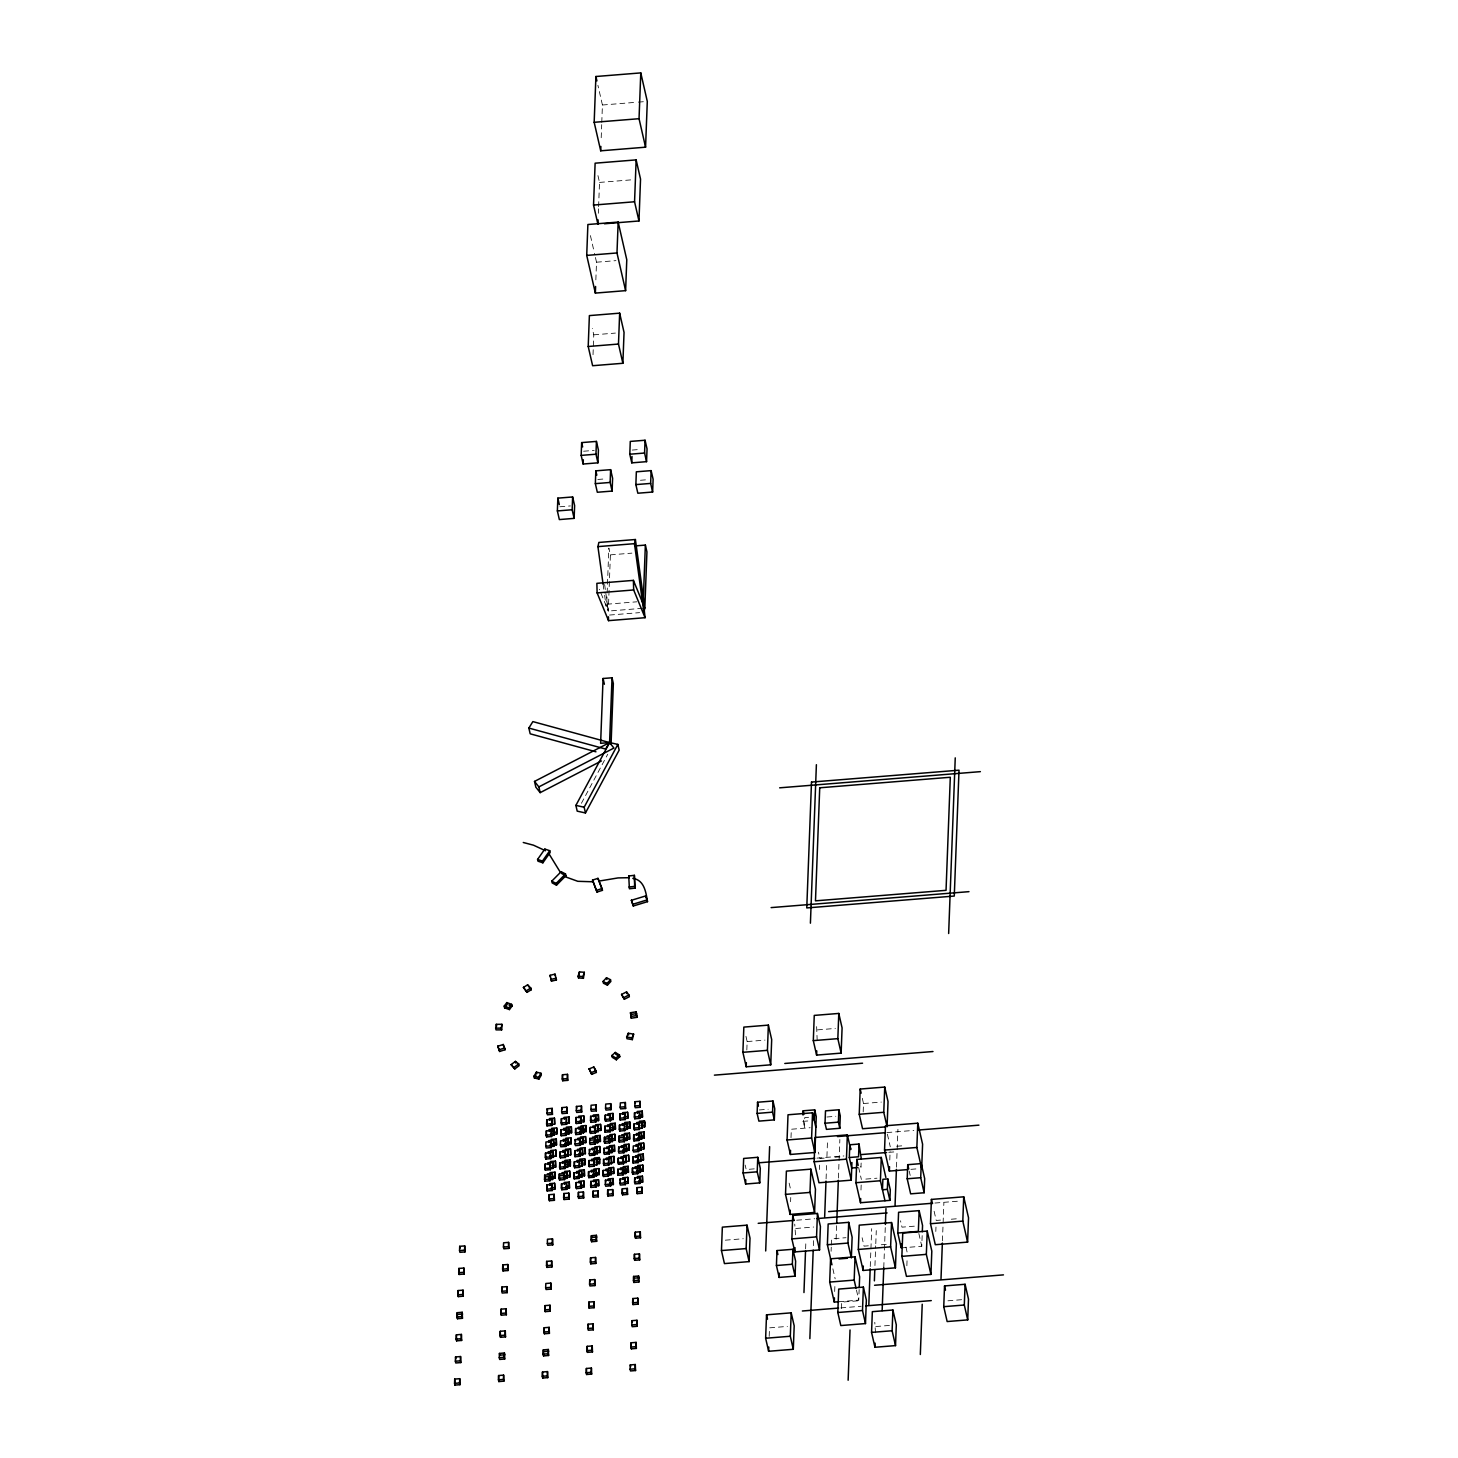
<?xml version="1.0" encoding="UTF-8"?>
<svg xmlns="http://www.w3.org/2000/svg" width="1458" height="1458" viewBox="0 0 1458 1458"><rect width="100%" height="100%" fill="white"/><g stroke="black" fill="none" stroke-linecap="round" stroke-linejoin="round"><path stroke-width="0.75" stroke-dasharray="5 3.75" d="M593.023 354.695L593.77 334.83L592.312 328.414M595.848 279.863L596.522 262.203L594.481 253.328M598.363 213.269L598.527 208.858M598.6 206.653L599.511 182.414L597.561 173.867M601.206 137.726L601.698 124.641M601.771 122.454L602.427 105.012L597.908 85.293M642.668 608.296L608.296 611.066L606.728 604.232L607.057 595.247M607.148 593.005L608.843 548.026L610.41 554.86L608.296 611.066L599.329 589.269M746.824 1049.979L747.152 1041.559L745.731 1035.362M769.186 1336.385L769.496 1327.855L787.448 1326.415M791.001 1137.659L791.329 1129.239L810.101 1127.727M790.582 1201.72L790.746 1197.492M795.503 1234.871L794.738 1224.137M808.589 1117.302L804.761 1117.612L804.36 1128.2L802.957 1117.138M805.618 1248.85L805.855 1242.289M817.173 1040.374L816.608 1025.739M813.364 1245.661L813.637 1238.863M819.451 1169.516L819.615 1165.106M826.085 1178.884L826.595 1165.507M826.923 1156.595L827.506 1141.013M831.096 1251.292L831.26 1247.155M831.333 1245.077L831.57 1238.863L845.968 1237.696M836.108 1239.264L836.619 1225.668M838.405 1178.046L839.863 1139.482M834.669 1291.515L834.924 1285.172M841.448 1308.519L841.685 1302.122L859.637 1300.682M861.131 1163.028L860.967 1167.275L860.001 1163.065M863.191 1111.925L863.5 1103.524L862.079 1097.309M860.985 1190.02L861.222 1183.677M838.733 1301.739L858.744 1300.117L859.145 1289.546M870.262 1266.565L870.845 1250.964M870.936 1248.741L871.684 1228.693M874.946 1265.562L875.693 1245.897M875.784 1243.71L876.276 1230.607M875.511 1332.758L874.782 1322.297M883.767 1267.549L885.298 1226.743M889.781 1160.039L890.109 1151.2M896.488 1167.184L897.928 1129.312M906.858 1265.781L907.095 1259.439M901.208 1247.902L921.766 1246.244L922.24 1233.796M935.799 1231.463L935.981 1227.053M942.433 1240.831L943.034 1225.23M943.107 1223.007L943.873 1202.959M581.414 803.285L607.749 754.223M602.427 105.012L636.089 102.297M638.331 102.115L645.056 101.586M599.511 182.414L631.915 179.808M596.522 262.203L615.969 260.636M593.77 334.83L615.404 333.08M583.619 451.233L594.19 450.376M632.243 450.066L640.7 449.374M597.816 479.463L606.255 478.789M640.445 480.265L648.883 479.591M559.836 506.783L570.388 505.926M610.41 554.86L631.897 553.129M606.728 604.232L636.818 601.808M609.517 615.057L639.606 612.633M817.555 1029.877L835.398 1028.437M747.152 1041.559L764.994 1040.119M759.308 1109.957L768.129 1109.246M863.5 1103.524L881.343 1102.084M826.905 1117.01L835.817 1116.281M802.793 1121.384L808.552 1120.91M886.865 1132.574L913.82 1130.406M896.743 1146.261L905.345 1145.569M816.936 1158.126L843.872 1155.957M888.779 1152.349L895.504 1151.802M824.171 1158.126L819.87 1158.472L818.43 1152.185M834.942 1157.269L843.562 1156.577M754.242 1168.86L746.186 1169.516L745.166 1165.088M910.904 1169.334L919.506 1168.642M865.833 1179.085L876.969 1178.192M934.906 1203.05L957.505 1201.228M796.651 1220.218L814.73 1218.76M795.74 1228.493L813.692 1227.035M940.538 1220.091L936.218 1220.437L933.339 1207.825M951.29 1219.216L959.911 1218.524M725.319 1240.175L743.27 1238.735M914.312 1226.178L901.992 1227.162L900.515 1220.783M868.348 1245.806L864.047 1246.153L862.115 1237.751M881.27 1244.767L887.74 1244.257M840.829 1307.899L861.168 1306.259M947.919 1300.809L962.316 1299.643M875.748 1326.543L890.145 1325.377M909.209 1171.139L910.193 1175.44M918.85 1233.504L921.766 1246.244M887.393 1134.178L890.273 1146.79M905.965 1247.082L907.332 1253.096M858.634 1167.439L861.386 1179.449M856.466 1290.111L858.744 1300.117M832.864 1268.806L835.161 1278.812M590.417 235.595L593.971 251.122M789.143 1183.131L790.983 1191.131M604.633 584.512L608.296 611.066M603.102 584.239L604.323 593.096M604.633 595.301L606.145 606.364"/><path stroke-width="1.5" d="M454.55 1383.35L454.714 1379.086L459.726 1378.685L459.963 1384.699L454.951 1385.1L454.55 1383.35L459.562 1382.949L459.963 1384.699M455.37 1361.225L455.534 1356.961L460.564 1356.541L460.801 1362.574L455.771 1362.975L455.37 1361.225L460.4 1360.824L460.801 1362.574M456.208 1339.1L456.372 1334.835L461.402 1334.416L461.639 1340.449L456.609 1340.85L456.208 1339.1L461.238 1338.699L461.639 1340.449M457.047 1316.975L457.211 1312.692L462.222 1312.291L462.459 1318.305L457.447 1318.725L457.047 1316.975L462.058 1316.556L462.459 1318.305M457.885 1294.832L458.031 1290.567L463.061 1290.166L463.298 1296.18L458.286 1296.599L457.885 1294.832L462.897 1294.431L463.298 1296.18M458.705 1272.706L458.869 1268.442L463.899 1268.041L464.136 1274.055L459.106 1274.456L458.705 1272.706L463.735 1272.305L464.136 1274.055M459.543 1250.581L459.707 1246.317L464.719 1245.916L464.974 1251.93L459.944 1252.331L459.543 1250.581L464.573 1250.18L464.974 1251.93M454.951 1385.1L454.714 1379.086M456.609 1340.85L456.372 1334.835M457.447 1318.725L457.211 1312.692M458.286 1296.599L458.031 1290.567M459.106 1274.456L458.869 1268.442M459.562 1382.949L459.726 1378.685M460.4 1360.824L460.564 1356.541M461.238 1338.699L461.402 1334.416M462.058 1316.556L462.222 1312.291M462.897 1294.431L463.061 1290.166M463.735 1272.305L463.899 1268.041M464.573 1250.18L464.719 1245.916M498.436 1379.815L498.6 1375.55L503.611 1375.131L503.867 1381.163L498.836 1381.564L498.436 1379.815L503.466 1379.414L503.867 1381.163M499.274 1357.69L499.438 1353.425L504.45 1353.006L504.687 1359.038L499.675 1359.439L499.274 1357.69L504.286 1357.289L504.687 1359.038M500.112 1335.564L500.258 1331.282L505.288 1330.881L505.525 1336.895L500.513 1337.314L500.112 1335.564L505.124 1335.145L505.525 1336.895M500.932 1313.421L501.096 1309.156L506.126 1308.755L506.363 1314.77L501.333 1315.189L500.932 1313.421L505.962 1313.02L506.363 1314.77M501.771 1291.296L501.935 1287.031L506.947 1286.63L507.184 1292.645L502.172 1293.046L501.771 1291.296L506.783 1290.895L507.184 1292.645M502.609 1269.171L502.755 1264.906L507.785 1264.505L508.022 1270.519L503.01 1270.92L502.609 1269.171L507.621 1268.77L508.022 1270.519M503.429 1247.046L503.593 1242.781L508.623 1242.38L508.86 1248.394L503.83 1248.795L503.429 1247.046L508.459 1246.645L508.86 1248.394M498.836 1381.564L498.6 1375.55M500.513 1337.314L500.258 1331.282M501.333 1315.189L501.096 1309.156M503.01 1270.92L502.755 1264.906M503.466 1379.414L503.611 1375.131M504.286 1357.289L504.45 1353.006M505.124 1335.145L505.288 1330.881M505.962 1313.02L506.126 1308.755M506.783 1290.895L506.947 1286.63M507.621 1268.77L507.785 1264.505M508.459 1246.645L508.623 1242.38M557.375 510.938L557.849 498.144L572.63 496.959L574.616 505.58L574.124 518.374L559.343 519.577L557.375 510.938L572.156 509.753L574.124 518.374M544.527 1179.431L544.691 1175.166L549.702 1174.747L549.958 1180.78L544.928 1181.18L544.527 1179.431L549.557 1179.03L549.958 1180.78M544.946 1168.368L545.11 1164.104L550.122 1163.684L550.377 1169.717L545.347 1170.118L544.946 1168.368L549.976 1167.967L550.377 1169.717M545.365 1157.306L545.529 1153.041L550.541 1152.622L550.778 1158.654L545.766 1159.055L545.365 1157.306L550.377 1156.905L550.778 1158.654M545.784 1146.243L545.93 1141.978L550.96 1141.559L551.197 1147.592L546.185 1147.993L545.784 1146.243L550.796 1145.824L551.197 1147.592M546.203 1135.181L546.349 1130.898L551.379 1130.497L551.616 1136.511L546.604 1136.93L546.203 1135.181L551.215 1134.761L551.616 1136.511M546.604 1124.118L546.768 1119.835L551.798 1119.434L552.035 1125.448L547.005 1125.868L546.604 1124.118L551.634 1123.699L552.035 1125.448M547.023 1113.055L547.187 1108.773L552.217 1108.372L552.454 1114.386L547.424 1114.805L547.023 1113.055L552.053 1112.636L552.454 1114.386M544.928 1181.18L544.691 1175.166M545.347 1170.118L545.11 1164.104M545.766 1159.055L545.529 1153.041M546.604 1136.93L546.349 1130.898M547.005 1125.868L546.768 1119.835M572.156 509.753L572.63 496.959M546.768 1189.199L546.932 1184.935L551.944 1184.534L552.181 1190.548L547.169 1190.949L546.768 1189.199L551.78 1188.799L552.181 1190.548M547.169 1190.949L546.932 1184.935M542.321 1376.279L542.485 1372.014L547.515 1371.595L547.752 1377.628L542.722 1378.029L542.321 1376.279L547.351 1375.878L547.752 1377.628M543.16 1354.154L543.324 1349.871L548.336 1349.47L548.591 1355.484L543.561 1355.904L543.16 1354.154L548.19 1353.735L548.591 1355.484M543.998 1332.029L544.162 1327.746L549.174 1327.345L549.411 1333.359L544.399 1333.778L543.998 1332.029L549.01 1331.61L549.411 1333.359M544.836 1309.885L544.982 1305.621L550.012 1305.22L550.249 1311.234L545.237 1311.635L544.836 1309.885L549.848 1309.484L550.249 1311.234M545.656 1287.76L545.821 1283.496L550.851 1283.095L551.088 1289.109L546.057 1289.51L545.656 1287.76L550.687 1287.359L551.088 1289.109M546.495 1265.635L546.659 1261.37L551.671 1260.97L551.908 1266.984L546.896 1267.385L546.495 1265.635L551.507 1265.234L551.908 1266.984M547.333 1243.51L547.479 1239.245L552.509 1238.844L552.746 1244.859L547.734 1245.26L547.333 1243.51L552.345 1243.109L552.746 1244.859M549.01 1198.968L549.156 1194.703L554.186 1194.302L554.423 1200.317L549.411 1200.718L549.01 1198.968L554.022 1198.567L554.423 1200.317M549.557 1179.03L549.702 1174.747M549.976 1167.967L550.122 1163.684M550.377 1156.905L550.541 1152.622M550.796 1145.824L550.96 1141.559M551.215 1134.761L551.379 1130.497M551.634 1123.699L551.798 1119.434M552.053 1112.636L552.217 1108.372M542.722 1378.029L542.485 1372.014M543.561 1355.904L543.324 1349.871M544.399 1333.778L544.162 1327.746M545.237 1311.635L544.982 1305.621M546.896 1267.385L546.659 1261.37M549.411 1200.718L549.156 1194.703M586.717 255.405L587.884 224.514L618.156 222.072L626.776 259.761L625.61 290.652L595.356 293.094L586.717 255.405L616.989 252.963L625.61 290.652M551.78 1188.799L551.944 1184.534M549.265 1179.759L552.6 1179.486L552.363 1173.453L547.351 1173.872M548.153 1164.559L547.752 1162.81L552.782 1162.39L553.019 1168.423L548.008 1168.824M550.085 1157.616L553.439 1157.36L553.202 1151.328L548.172 1151.747L548.572 1153.497M550.504 1146.553L553.858 1146.298L553.621 1140.265L548.591 1140.666L548.992 1142.434M554.277 1135.217L554.04 1129.203L549.01 1129.604L549.411 1131.353L554.423 1130.952L554.277 1135.217L550.924 1135.49M549.83 1120.291L549.429 1118.541L554.441 1118.14L554.696 1124.154L551.343 1124.428M552.6 1179.486L552.363 1173.453M553.019 1168.423L552.782 1162.39M553.439 1157.36L553.202 1151.328M553.858 1146.298L553.621 1140.265M554.696 1124.154L554.441 1118.14M581.177 455.388L581.651 442.594L596.431 441.409L598.418 450.03L597.926 462.824L583.145 464.027L581.177 455.388L595.957 454.203L597.926 462.824M594.171 122.308L595.903 76.509L640.773 72.9L647.297 101.404L645.566 147.185L600.714 150.812L594.171 122.308L639.041 118.699L645.566 147.185M547.351 1375.878L547.515 1371.595M548.19 1353.735L548.336 1349.47M549.01 1331.61L549.174 1327.345M549.848 1309.484L550.012 1305.22M550.687 1287.359L550.851 1283.095M551.507 1265.234L551.671 1260.97M552.345 1243.109L552.509 1238.844M554.022 1198.567L554.186 1194.302M551.489 1189.528L554.842 1189.254L554.605 1183.24L549.575 1183.641L549.976 1185.39M551.908 1178.447L555.261 1178.192L555.024 1172.159L549.994 1172.578L550.395 1174.328M550.65 1167.53L555.68 1167.129L555.443 1161.097L550.413 1161.516L550.814 1163.265M551.233 1152.203L550.832 1150.453L555.844 1150.034L556.099 1156.066L552.746 1156.322M551.489 1145.405L556.5 1144.986L556.263 1138.971L551.252 1139.372L551.653 1141.14M553.584 1134.196L556.92 1133.923L556.683 1127.909L551.671 1128.31L552.072 1130.059M554.842 1189.254L554.605 1183.24M555.261 1178.192L555.024 1172.159M555.68 1167.129L555.443 1161.097M556.099 1156.066L555.844 1150.034M556.5 1144.986L556.263 1138.971M556.92 1133.923L556.683 1127.909M583.145 464.027L583.309 459.762M588.212 346.494L589.378 315.602L619.65 313.16L624.042 332.388L622.876 363.279L592.622 365.721L588.212 346.494L618.484 344.052L622.876 363.279M598.108 219.885L597.944 224.295L593.534 205.068L595.119 163.187L636.144 159.888L640.536 179.115L638.969 220.978L604.414 223.767M562.314 1079.011L562.478 1074.746L567.508 1074.346L567.745 1080.36L562.715 1080.761L562.314 1079.011L567.344 1078.61L567.745 1080.36M559.161 1178.246L559.325 1173.982L564.337 1173.581L564.574 1179.595L559.562 1179.996L559.161 1178.246L564.173 1177.845L564.574 1179.595M559.58 1167.184L559.744 1162.919L564.756 1162.518L564.993 1168.532L559.981 1168.933L559.58 1167.184L564.592 1166.783L564.993 1168.532M560 1156.121L560.145 1151.856L565.175 1151.456L565.412 1157.47L560.401 1157.871L560 1156.121L565.011 1155.72L565.412 1157.47M560.401 1145.059L560.565 1140.794L565.595 1140.393L565.832 1146.407L560.801 1146.808L560.401 1145.059L565.431 1144.658L565.832 1146.407M560.82 1133.996L560.984 1129.731L566.014 1129.33L566.251 1135.345L561.221 1135.746L560.82 1133.996L565.85 1133.595L566.251 1135.345M561.239 1122.933L561.403 1118.669L566.433 1118.25L566.67 1124.282L561.64 1124.683L561.239 1122.933L566.269 1122.532L566.67 1124.282M561.658 1111.871L561.822 1107.606L566.834 1107.187L567.089 1113.219L562.059 1113.62L561.658 1111.871L566.688 1111.47L567.089 1113.219M562.715 1080.761L562.478 1074.746M559.562 1179.996L559.325 1173.982M559.981 1168.933L559.744 1162.919M560.401 1157.871L560.145 1151.856M561.221 1135.746L560.984 1129.731M561.64 1124.683L561.403 1118.669M561.403 1188.015L561.549 1183.75L566.579 1183.349L566.816 1189.364L561.804 1189.764L561.403 1188.015L566.415 1187.614L566.816 1189.364M595.356 293.094L595.593 286.479M600.714 150.812L600.878 146.438M561.804 1189.764L561.549 1183.75M567.344 1078.61L567.508 1074.346M564.173 1177.845L564.337 1173.581M564.592 1166.783L564.756 1162.518M565.011 1155.72L565.175 1151.456M565.431 1144.658L565.595 1140.393M565.85 1133.595L566.014 1129.33M566.269 1122.532L566.433 1118.25M566.688 1111.47L566.834 1107.187M563.626 1197.783L563.79 1193.519L568.82 1193.118L569.057 1199.132L564.027 1199.533L563.626 1197.783L568.656 1197.382L569.057 1199.132M564.027 1199.533L563.79 1193.519M566.415 1187.614L566.579 1183.349M563.881 1178.574L567.235 1178.301L566.998 1172.287L561.968 1172.688M562.788 1163.375L562.387 1161.625L567.417 1161.224L567.654 1167.238L564.301 1167.512M564.72 1156.449L568.073 1156.176L567.836 1150.162L562.806 1150.562L563.207 1152.312M563.462 1145.514L568.492 1145.113L568.237 1139.099L563.225 1139.5L563.626 1141.25M568.893 1134.051L568.656 1128.036L563.645 1128.437L564.046 1130.187L569.057 1129.786L568.893 1134.051L565.558 1134.324M564.465 1119.124L564.064 1117.375L569.076 1116.956L569.313 1122.988L565.977 1123.243M567.235 1178.301L566.998 1172.287M567.654 1167.238L567.417 1161.224M568.073 1156.176L567.836 1150.162M568.492 1145.113L568.237 1139.099M569.313 1122.988L569.076 1116.956M595.957 454.203L596.431 441.409M595.356 483.637L595.83 470.843L610.61 469.658L612.597 478.279L612.105 491.073L597.324 492.257L595.356 483.637L610.137 482.452L612.105 491.073M568.656 1197.382L568.82 1193.118M566.123 1188.343L569.477 1188.07L569.24 1182.055L564.21 1182.456L564.611 1184.206M564.866 1177.408L569.896 1177.007L569.641 1170.993L564.629 1171.394L565.03 1173.143M570.315 1165.944L570.06 1159.93L565.048 1160.331L565.449 1162.081L570.461 1161.68L570.315 1165.944L566.962 1166.218M565.868 1151.018L565.467 1149.269L570.479 1148.868L570.716 1154.882L567.381 1155.155M566.123 1144.22L571.135 1143.819L570.898 1137.805L565.886 1138.206L566.287 1139.956M568.201 1133.03L571.554 1132.757L571.317 1126.742L566.287 1127.143M569.477 1188.07L569.24 1182.055M569.896 1177.007L569.641 1170.993M570.716 1154.882L570.479 1148.868M571.135 1143.819L570.898 1137.805M571.554 1132.757L571.317 1126.742M573.796 1177.062L573.942 1172.797L578.972 1172.396L579.209 1178.41L574.197 1178.829L573.796 1177.062L578.808 1176.661L579.209 1178.41M574.215 1165.999L574.361 1161.734L579.391 1161.333L579.628 1167.348L574.616 1167.749L574.215 1165.999L579.227 1165.598L579.628 1167.348M574.616 1154.936L574.78 1150.672L579.81 1150.271L580.047 1156.285L575.017 1156.686L574.616 1154.936L579.646 1154.536L580.047 1156.285M575.035 1143.874L575.199 1139.609L580.229 1139.208L580.466 1145.223L575.436 1145.624L575.035 1143.874L580.065 1143.473L580.466 1145.223M575.454 1132.811L575.618 1128.547L580.63 1128.146L580.885 1134.16L575.855 1134.561L575.454 1132.811L580.484 1132.41L580.885 1134.16M575.874 1121.749L576.038 1117.484L581.049 1117.083L581.286 1123.097L576.274 1123.498L575.874 1121.749L580.885 1121.348L581.286 1123.097M576.293 1110.686L576.457 1106.422L581.469 1106.021L581.706 1112.035L576.694 1112.436L576.293 1110.686L581.305 1110.285L581.706 1112.035M574.197 1178.829L573.942 1172.797M574.616 1167.749L574.361 1161.734M575.017 1156.686L574.78 1150.672M575.855 1134.561L575.618 1128.547M576.274 1123.498L576.038 1117.484M576.019 1186.848L576.183 1182.566L581.213 1182.165L581.45 1188.179L576.42 1188.598L576.019 1186.848L581.049 1186.429L581.45 1188.179M576.42 1188.598L576.183 1182.566M578.808 1176.661L578.972 1172.396M579.227 1165.598L579.391 1161.333M579.646 1154.536L579.81 1150.271M580.065 1143.473L580.229 1139.208M580.484 1132.41L580.63 1128.146M580.885 1121.348L581.049 1117.083M581.305 1110.285L581.469 1106.021M578.261 1196.617L578.425 1192.334L583.455 1191.933L583.692 1197.947L578.662 1198.367L578.261 1196.617L583.291 1196.198L583.692 1197.947M578.662 1198.367L578.425 1192.334M581.049 1186.429L581.213 1182.165M576.839 1177.535L581.87 1177.116L581.633 1171.102L576.603 1171.503L577.004 1173.253M577.423 1162.19L577.022 1160.44L582.034 1160.039L582.289 1166.054L578.935 1166.327M579.355 1155.265L582.708 1154.991L582.453 1148.977L577.441 1149.378L577.842 1151.127M579.774 1144.202L583.109 1143.929L582.872 1137.914L577.86 1138.315L578.261 1140.065M583.528 1132.866L583.291 1126.852L578.279 1127.253L578.68 1129.002L583.692 1128.601L583.528 1132.866L580.193 1133.139M578.935 1122.204L583.947 1121.803L583.71 1115.789L578.68 1116.19L579.081 1117.94M581.87 1177.116L581.633 1171.102M582.289 1166.054L582.034 1160.039M582.708 1154.991L582.453 1148.977M583.109 1143.929L582.872 1137.914M583.947 1121.803L583.71 1115.789M616.989 252.963L618.156 222.072M583.291 1196.198L583.455 1191.933M580.758 1187.158L584.111 1186.885L583.856 1180.871L578.844 1181.272L579.245 1183.021M579.5 1176.223L584.512 1175.822L584.275 1169.808L579.263 1170.209L579.664 1171.959M584.931 1164.76L584.694 1158.745L579.683 1159.146L580.084 1160.896L585.095 1160.495L584.931 1164.76L581.596 1165.033M580.484 1149.833L580.084 1148.084L585.114 1147.683L585.351 1153.697L580.339 1154.098M582.416 1142.908L585.77 1142.635L585.533 1136.62L580.503 1137.021L580.904 1138.771M582.836 1131.845L586.189 1131.572L585.952 1125.558L580.922 1125.959M610.137 482.452L610.61 469.658M584.111 1186.885L583.856 1180.871M584.512 1175.822L584.275 1169.808M585.351 1153.697L585.114 1147.683M585.77 1142.635L585.533 1136.62M586.189 1131.572L585.952 1125.558M603.065 678.499L600.623 743.307L609.59 742.578L617.846 744.4L619.158 750.141L585.46 812.963L577.204 811.14L575.892 805.399L609.59 742.578L612.032 677.788L603.065 678.499L604.377 684.239M618.484 344.052L619.65 313.16M588.412 1175.895L588.576 1171.631L593.606 1171.211L593.843 1177.244L588.813 1177.645L588.412 1175.895L593.442 1175.494L593.843 1177.244M588.832 1164.833L588.996 1160.568L594.026 1160.149L594.263 1166.181L589.232 1166.582L588.832 1164.833L593.862 1164.432L594.263 1166.181M589.251 1153.77L589.415 1149.487L594.445 1149.086L594.682 1155.119L589.652 1155.52L589.251 1153.77L594.281 1153.351L594.682 1155.119M589.67 1142.707L589.834 1138.425L594.846 1138.024L595.101 1144.038L590.071 1144.457L589.67 1142.707L594.7 1142.288L595.101 1144.038M590.089 1131.645L590.253 1127.362L595.265 1126.961L595.502 1132.975L590.49 1133.395L590.089 1131.645L595.101 1131.226L595.502 1132.975M590.508 1120.564L590.672 1116.299L595.684 1115.899L595.921 1121.913L590.909 1122.332L590.508 1120.564L595.52 1120.163L595.921 1121.913M590.927 1109.502L591.073 1105.237L596.103 1104.836L596.34 1110.85L591.328 1111.251L590.927 1109.502L595.939 1109.101L596.34 1110.85M588.813 1177.645L588.576 1171.631M589.232 1166.582L588.996 1160.568M590.49 1133.395L590.253 1127.362M590.909 1122.332L590.672 1116.299M590.654 1185.664L590.818 1181.399L595.848 1180.98L596.085 1187.012L591.055 1187.413L590.654 1185.664L595.684 1185.263L596.085 1187.012M591.055 1187.413L590.818 1181.399M593.442 1175.494L593.606 1171.211M593.862 1164.432L594.026 1160.149M594.281 1153.351L594.445 1149.086M594.7 1142.288L594.846 1138.024M595.101 1131.226L595.265 1126.961M595.52 1120.163L595.684 1115.899M595.939 1109.101L596.103 1104.836M586.225 1372.743L586.389 1368.479L591.401 1368.06L591.638 1374.092L586.626 1374.493L586.225 1372.743L591.237 1372.324L591.638 1374.092M587.045 1350.618L587.209 1346.335L592.24 1345.934L592.477 1351.949L587.446 1352.368L587.045 1350.618L592.076 1350.199L592.477 1351.949M587.884 1328.475L588.048 1324.21L593.078 1323.809L593.315 1329.824L588.285 1330.225L587.884 1328.475L592.914 1328.074L593.315 1329.824M588.722 1306.35L588.886 1302.085L593.898 1301.684L594.135 1307.698L589.123 1308.099L588.722 1306.35L593.734 1305.949L594.135 1307.698M589.561 1284.225L589.706 1279.96L594.736 1279.559L594.973 1285.573L589.961 1285.974L589.561 1284.225L594.572 1283.824L594.973 1285.573M590.381 1262.099L590.545 1257.835L595.575 1257.434L595.812 1263.448L590.782 1263.849L590.381 1262.099L595.411 1261.699L595.812 1263.448M591.219 1239.974L591.383 1235.71L596.395 1235.309L596.65 1241.323L591.62 1241.724L591.219 1239.974L596.249 1239.573L596.65 1241.323M592.896 1195.432L593.06 1191.168L598.072 1190.749L598.327 1196.781L593.297 1197.182L592.896 1195.432L597.926 1195.031L598.327 1196.781M586.626 1374.493L586.389 1368.479M587.446 1352.368L587.209 1346.335M589.123 1308.099L588.886 1302.085M590.782 1263.849L590.545 1257.835M591.62 1241.724L591.383 1235.71M593.297 1197.182L593.06 1191.168M611.084 743.853L613.344 683.529L612.032 677.788M595.684 1185.263L595.848 1180.98M591.474 1176.351L596.504 1175.95L596.249 1169.917L591.237 1170.337L591.638 1172.086M592.057 1161.024L591.656 1159.274L596.668 1158.855L596.905 1164.887L593.57 1165.142M592.312 1154.226L597.324 1153.807L597.087 1147.792L592.076 1148.193L592.477 1149.961M594.39 1143.017L597.744 1142.744L597.507 1136.73L592.477 1137.131M593.297 1127.818L592.896 1126.068L597.926 1125.667L598.163 1131.681L594.809 1131.955M595.229 1120.892L598.582 1120.619L598.345 1114.605L593.315 1115.005L593.716 1116.755M596.504 1175.95L596.249 1169.917M596.905 1164.887L596.668 1158.855M597.324 1153.807L597.087 1147.792M597.744 1142.744L597.507 1136.73M598.163 1131.681L597.926 1125.667M598.582 1120.619L598.345 1114.605M638.969 220.978L634.558 201.769L636.144 159.888M591.237 1372.324L591.401 1368.06M592.076 1350.199L592.24 1345.934M592.914 1328.074L593.078 1323.809M593.734 1305.949L593.898 1301.684M594.572 1283.824L594.736 1279.559M595.411 1261.699L595.575 1257.434M596.249 1239.573L596.395 1235.309M597.926 1195.031L598.072 1190.749M595.393 1185.974L598.728 1185.718L598.491 1179.686L593.479 1180.105L593.88 1181.855M595.812 1174.911L599.147 1174.656L598.91 1168.623L593.898 1169.043L594.281 1170.792M599.566 1163.593L599.329 1157.561L594.299 1157.98L594.7 1159.73L599.73 1159.31L599.566 1163.593L596.213 1163.849M594.955 1152.932L599.985 1152.513L599.748 1146.498L594.718 1146.899L595.119 1148.649M597.051 1141.723L600.404 1141.45L600.167 1135.436L595.137 1135.837L595.538 1137.586M595.793 1130.807L600.824 1130.387L600.568 1124.373L595.557 1124.774M598.728 1185.718L598.491 1179.686M599.147 1174.656L598.91 1168.623M599.985 1152.513L599.748 1146.498M600.404 1141.45L600.167 1135.436M600.824 1130.387L600.568 1124.373M639.041 118.699L640.773 72.9M629.801 454.222L630.275 441.428L645.056 440.243L647.042 448.864L646.55 461.657L631.77 462.86L629.801 454.222L644.582 453.037L646.55 461.657M603.047 1174.711L603.211 1170.446L608.241 1170.045L608.478 1176.059L603.448 1176.46L603.047 1174.711L608.077 1174.31L608.478 1176.059M603.466 1163.648L603.63 1159.383L608.642 1158.982L608.897 1164.997L603.867 1165.398L603.466 1163.648L608.496 1163.247L608.897 1164.997M603.885 1152.585L604.049 1148.321L609.061 1147.92L609.298 1153.934L604.286 1154.335L603.885 1152.585L608.897 1152.185L609.298 1153.934M604.305 1141.523L604.469 1137.258L609.48 1136.857L609.717 1142.872L604.706 1143.272L604.305 1141.523L609.316 1141.122L609.717 1142.872M604.724 1130.46L604.87 1126.196L609.9 1125.776L610.137 1131.809L605.125 1132.21L604.724 1130.46L609.736 1130.059L610.137 1131.809M605.125 1119.398L605.289 1115.133L610.319 1114.714L610.556 1120.746L605.526 1121.147L605.125 1119.398L610.155 1118.997L610.556 1120.746M605.544 1108.335L605.708 1104.07L610.738 1103.651L610.975 1109.684L605.945 1110.085L605.544 1108.335L610.574 1107.934L610.975 1109.684M603.448 1176.46L603.211 1170.446M603.867 1165.398L603.63 1159.383M604.706 1143.272L604.469 1137.258M605.125 1132.21L604.87 1126.196M605.526 1121.147L605.289 1115.133M631.77 462.86L632.007 456.463M605.289 1184.479L605.453 1180.215L610.465 1179.814L610.72 1185.828L605.69 1186.229L605.289 1184.479L610.319 1184.078L610.72 1185.828M608.077 1174.31L608.241 1170.045M608.496 1163.247L608.642 1158.982M608.897 1152.185L609.061 1147.92M609.316 1141.122L609.48 1136.857M609.736 1130.059L609.9 1125.776M610.155 1118.997L610.319 1114.714M610.574 1107.934L610.738 1103.651M607.53 1194.248L607.694 1189.983L612.706 1189.582L612.943 1195.596L607.931 1195.997L607.53 1194.248L612.542 1193.847L612.943 1195.596M607.931 1195.997L607.694 1189.983M635.87 484.603L636.344 471.809L651.125 470.624L653.111 479.245L652.619 492.039L637.839 493.223L635.87 484.603L650.651 483.418L652.619 492.039M610.319 1184.078L610.465 1179.814M611.121 1174.765L610.884 1168.751L605.872 1169.152L606.273 1170.902L611.285 1170.501L611.121 1174.765L607.786 1175.039M606.692 1159.839L606.291 1158.089L611.303 1157.688L611.54 1163.703L608.205 1163.976M606.947 1153.041L611.959 1152.64L611.722 1146.626L606.692 1147.027L607.093 1148.776M609.025 1141.851L612.378 1141.578L612.141 1135.563L607.111 1135.964M607.931 1126.651L607.53 1124.902L612.56 1124.483L612.797 1130.515L607.767 1130.916M609.863 1119.708L613.217 1119.452L612.961 1113.42L607.95 1113.839L608.351 1115.589M611.54 1163.703L611.303 1157.688M611.959 1152.64L611.722 1146.626M612.378 1141.578L612.141 1135.563M612.797 1130.515L612.56 1124.483M613.217 1119.452L612.961 1113.42M612.542 1193.847L612.706 1189.582M608.351 1184.935L613.362 1184.534L613.125 1178.52L608.095 1178.921L608.496 1180.67M610.428 1173.745L613.782 1173.471L613.545 1167.457L608.515 1167.858M609.335 1158.545L608.934 1156.795L613.964 1156.394L614.201 1162.409L610.847 1162.682M611.266 1151.62L614.62 1151.346L614.383 1145.332L609.353 1145.733L609.754 1147.482M611.686 1140.557L615.039 1140.284L614.784 1134.251L609.772 1134.67L610.173 1136.42M610.428 1129.622L615.44 1129.221L615.203 1123.189L610.191 1123.608L610.592 1125.357M613.362 1184.534L613.125 1178.52M613.782 1173.471L613.545 1167.457M614.201 1162.409L613.964 1156.394M614.62 1151.346L614.383 1145.332M615.039 1140.284L614.784 1134.251M615.44 1129.221L615.203 1123.189M644.582 453.037L645.056 440.243M617.682 1173.526L617.846 1169.261L622.858 1168.86L623.113 1174.875L618.083 1175.276L617.682 1173.526L622.712 1173.125L623.113 1174.875M618.101 1162.463L618.265 1158.199L623.277 1157.798L623.514 1163.812L618.502 1164.213L618.101 1162.463L623.113 1162.062L623.514 1163.812M618.52 1151.401L618.684 1147.136L623.696 1146.735L623.933 1152.749L618.921 1153.15L618.52 1151.401L623.532 1151L623.933 1152.749M618.939 1140.338L619.085 1136.074L624.115 1135.673L624.352 1141.687L619.34 1142.088L618.939 1140.338L623.951 1139.937L624.352 1141.687M619.34 1129.276L619.504 1125.011L624.534 1124.61L624.771 1130.624L619.741 1131.025L619.34 1129.276L624.37 1128.875L624.771 1130.624M619.759 1118.213L619.923 1113.948L624.953 1113.547L625.19 1119.562L620.16 1119.963L619.759 1118.213L624.789 1117.812L625.19 1119.562M620.179 1107.151L620.343 1102.886L625.354 1102.485L625.61 1108.499L620.579 1108.9L620.179 1107.151L625.209 1106.75L625.61 1108.499M618.083 1175.276L617.846 1169.261M618.502 1164.213L618.265 1158.199M619.34 1142.088L619.085 1136.074M619.741 1131.025L619.504 1125.011M620.16 1119.963L619.923 1113.948M619.923 1183.295L620.087 1179.03L625.099 1178.629L625.336 1184.643L620.324 1185.044L619.923 1183.295L624.935 1182.894L625.336 1184.643M634.631 545.948L645.365 545.092L643.251 601.297L645.074 617.7L608.533 620.652L597.124 592.914L596.869 583.328L633.41 580.375L644.819 608.114L643.907 612.287L634.467 543.67L635.396 539.515L598.855 542.449L597.926 546.622L603.102 584.239M622.712 1173.125L622.858 1168.86M623.113 1162.062L623.277 1157.798M623.532 1151L623.696 1146.735M623.951 1139.937L624.115 1135.673M624.37 1128.875L624.534 1124.61M624.789 1117.812L624.953 1113.547M625.209 1106.75L625.354 1102.485M622.165 1193.063L622.311 1188.799L627.341 1188.398L627.578 1194.412L622.566 1194.831L622.165 1193.063L627.177 1192.662L627.578 1194.412M622.566 1194.831L622.311 1188.799M650.651 483.418L651.125 470.624M624.935 1182.894L625.099 1178.629M625.755 1173.581L625.518 1167.566L620.488 1167.967L620.889 1169.717L625.919 1169.316L625.755 1173.581L622.402 1173.854M621.308 1158.654L620.908 1156.905L625.938 1156.504L626.175 1162.518L621.144 1162.919M623.24 1151.729L626.594 1151.456L626.357 1145.441L621.327 1145.842L621.728 1147.592M623.659 1140.666L627.013 1140.393L626.776 1134.379L621.746 1134.78M622.566 1125.467L622.165 1123.717L627.177 1123.316L627.432 1129.33L624.079 1129.604M624.498 1118.541L627.833 1118.268L627.596 1112.254L622.584 1112.654L622.985 1114.404M626.175 1162.518L625.938 1156.504M626.594 1151.456L626.357 1145.441M627.013 1140.393L626.776 1134.379M627.432 1129.33L627.177 1123.316M627.833 1118.268L627.596 1112.254M627.177 1192.662L627.341 1188.398M624.644 1183.623L627.997 1183.349L627.76 1177.335L622.73 1177.736L623.131 1179.486M625.063 1172.56L628.416 1172.287L628.179 1166.272L623.149 1166.673M623.969 1157.36L623.568 1155.611L628.58 1155.21L628.835 1161.224L623.805 1161.625M625.901 1150.435L629.236 1150.162L628.999 1144.147L623.988 1144.548L624.389 1146.298M624.644 1139.5L629.656 1139.099L629.419 1133.085L624.407 1133.486L624.808 1135.235M630.075 1128.036L629.838 1122.022L624.808 1122.423L625.209 1124.173L630.239 1123.772L630.075 1128.036L626.721 1128.31M627.997 1183.349L627.76 1177.335M628.416 1172.287L628.179 1166.272M628.835 1161.224L628.58 1155.21M629.236 1150.162L628.999 1144.147M629.656 1139.099L629.419 1133.085M632.316 1172.36L632.48 1168.095L637.492 1167.676L637.729 1173.708L632.717 1174.109L632.316 1172.36L637.328 1171.959L637.729 1173.708M632.736 1161.297L632.881 1157.014L637.911 1156.613L638.148 1162.627L633.136 1163.047L632.736 1161.297L637.747 1160.878L638.148 1162.627M633.136 1150.234L633.301 1145.952L638.331 1145.551L638.568 1151.565L633.537 1151.984L633.136 1150.234L638.167 1149.815L638.568 1151.565M633.556 1139.172L633.72 1134.889L638.75 1134.488L638.987 1140.502L633.957 1140.921L633.556 1139.172L638.586 1138.753L638.987 1140.502M633.975 1128.091L634.139 1123.826L639.169 1123.425L639.406 1129.44L634.376 1129.859L633.975 1128.091L639.005 1127.69L639.406 1129.44M634.394 1117.028L634.558 1112.764L639.57 1112.363L639.825 1118.377L634.795 1118.778L634.394 1117.028L639.424 1116.628L639.825 1118.377M634.813 1105.966L634.977 1101.701L639.989 1101.3L640.226 1107.315L635.214 1107.716L634.813 1105.966L639.825 1105.565L640.226 1107.315M632.717 1174.109L632.48 1168.095M633.136 1163.047L632.881 1157.014M633.957 1140.921L633.72 1134.889M634.376 1129.859L634.139 1123.826M634.795 1118.778L634.558 1112.764M634.558 1182.128L634.704 1177.864L639.734 1177.444L639.971 1183.477L634.959 1183.878L634.558 1182.128L639.57 1181.727L639.971 1183.477M637.328 1171.959L637.492 1167.676M637.747 1160.878L637.911 1156.613M638.167 1149.815L638.331 1145.551M638.586 1138.753L638.75 1134.488M639.005 1127.69L639.169 1123.425M639.424 1116.628L639.57 1112.363M639.825 1105.565L639.989 1101.3M630.111 1369.208L630.275 1364.925L635.287 1364.524L635.542 1370.538L630.512 1370.957L630.111 1369.208L635.141 1368.789L635.542 1370.538M630.949 1347.064L631.114 1342.8L636.125 1342.399L636.362 1348.413L631.35 1348.832L630.949 1347.064L635.961 1346.663L636.362 1348.413M631.77 1324.939L631.934 1320.675L636.964 1320.274L637.201 1326.288L632.171 1326.689L631.77 1324.939L636.8 1324.538L637.201 1326.288M632.608 1302.814L632.772 1298.549L637.802 1298.149L638.039 1304.163L633.009 1304.564L632.608 1302.814L637.638 1302.413L638.039 1304.163M633.446 1280.689L633.61 1276.424L638.622 1276.023L638.859 1282.038L633.847 1282.439L633.446 1280.689L638.458 1280.288L638.859 1282.038M634.285 1258.564L634.43 1254.299L639.461 1253.898L639.697 1259.912L634.686 1260.313L634.285 1258.564L639.297 1258.163L639.697 1259.912M635.105 1236.439L635.269 1232.174L640.299 1231.755L640.536 1237.787L635.506 1238.188L635.105 1236.439L640.135 1236.038L640.536 1237.787M636.781 1191.897L636.946 1187.632L641.976 1187.213L642.213 1193.245L637.182 1193.646L636.781 1191.897L641.812 1191.496L642.213 1193.245M631.35 1348.832L631.114 1342.8M633.009 1304.564L632.772 1298.549M633.847 1282.439L633.61 1276.424M634.686 1260.313L634.43 1254.299M635.506 1238.188L635.269 1232.174M637.182 1193.646L636.946 1187.632M639.57 1181.727L639.734 1177.444M640.39 1172.414L640.153 1166.382L635.123 1166.801L635.524 1168.551L640.554 1168.131L640.39 1172.414L637.037 1172.669M635.779 1161.753L640.809 1161.333L640.572 1155.319L635.542 1155.72L635.943 1157.47M637.875 1150.544L641.228 1150.271L640.973 1144.257L635.961 1144.658L636.362 1146.407M636.617 1139.627L641.629 1139.208L641.392 1133.194L636.381 1133.595L636.781 1135.345M637.201 1124.282L636.8 1122.532L641.812 1122.131L642.049 1128.146L638.713 1128.419M639.114 1117.357L642.468 1117.083L642.231 1111.069L637.201 1111.47L637.602 1113.219M640.809 1161.333L640.572 1155.319M641.228 1150.271L640.973 1144.257M641.629 1139.208L641.392 1133.194M642.049 1128.146L641.812 1122.131M642.468 1117.083L642.231 1111.069M635.141 1368.789L635.287 1364.524M635.961 1346.663L636.125 1342.399M636.8 1324.538L636.964 1320.274M637.638 1302.413L637.802 1298.149M638.458 1280.288L638.622 1276.023M639.297 1258.163L639.461 1253.898M640.135 1236.038L640.299 1231.755M641.812 1191.496L641.976 1187.213M639.278 1182.438L642.632 1182.183L642.395 1176.15L637.365 1176.57L637.766 1178.319M639.697 1171.375L643.051 1171.12L642.796 1165.088L637.784 1165.489M638.604 1156.176L638.203 1154.426L643.215 1154.025L643.452 1160.039L640.117 1160.313M640.536 1149.25L643.871 1148.977L643.634 1142.963L638.622 1143.364L639.023 1145.113M639.278 1138.333L644.29 1137.914L644.053 1131.9L639.023 1132.301L639.424 1134.051M644.709 1126.852L644.472 1120.838L639.442 1121.238L639.843 1122.988L644.873 1122.587L644.709 1126.852L641.356 1127.125M642.632 1182.183L642.395 1176.15M643.051 1171.12L642.796 1165.088M643.452 1160.039L643.215 1154.025M643.871 1148.977L643.634 1142.963M644.29 1137.914L644.053 1131.9M721.455 1250.563L722.348 1227.144L747.025 1225.157L750.013 1238.188L749.12 1261.607L724.444 1263.594L721.455 1250.563L746.131 1248.577L749.12 1261.607M742.887 1052.312L743.835 1027.106L768.366 1025.12L771.683 1039.59L770.735 1064.814L746.204 1066.782L742.887 1052.312L767.418 1050.343L770.735 1064.814M746.204 1066.782L746.35 1062.59M743.106 1172.961L743.653 1158.454L757.759 1157.306L760.292 1168.368L759.746 1182.875L745.639 1184.024L743.106 1172.961L757.212 1171.813L759.746 1182.875M745.639 1184.024L745.785 1179.868M746.131 1248.577L747.025 1225.157M757.121 1113.42L757.54 1102.248L772.977 1101.009L774.745 1108.718L774.326 1119.872L758.889 1121.129L757.121 1113.42L772.558 1112.162L774.326 1119.872M757.212 1171.813L757.759 1157.306M767.418 1050.343L768.366 1025.12M765.687 1250.964L769.624 1146.644M772.558 1112.162L772.977 1101.009M765.632 1338.244L766.525 1314.824L791.202 1312.838L794.191 1325.869L793.298 1349.288L768.621 1351.274L765.632 1338.244L790.309 1336.257L793.298 1349.288M768.621 1351.274L768.785 1347.028M776.421 1265.526L776.986 1250.563L792.915 1249.287L795.631 1261.17L795.066 1276.151L779.155 1277.427L776.421 1265.526L792.35 1264.25L795.066 1276.151M779.155 1277.427L779.319 1273.144M803.03 1115.024L803.194 1110.796L814.694 1109.866L816.261 1116.682L814.913 1152.494L790.382 1154.463L787.065 1139.992L788.013 1114.787L812.543 1112.8L815.86 1127.271M785.516 1194.394L786.391 1171.12L810.867 1169.152L815.459 1189.163L814.585 1212.436L790.108 1214.423L785.516 1194.394L809.992 1192.425L814.585 1212.436M790.382 1154.463L790.528 1150.271M790.108 1214.423L790.254 1210.176M791.876 1238.881L792.751 1215.443L817.428 1213.457L820.417 1226.506L819.542 1249.925L794.865 1251.912L791.876 1238.881L816.553 1236.876L819.542 1249.925M792.35 1264.25L792.915 1249.287M790.309 1336.257L791.202 1312.838M794.865 1251.912L795.011 1247.647M810.411 923.187L816.389 764.703M813.309 1040.629L814.257 1015.406L838.787 1013.438L842.086 1027.89L841.138 1053.113L816.608 1055.1L813.309 1040.629L837.84 1038.643L841.138 1053.113M803.959 1292.553L805.527 1251.037M814.913 1152.494L811.596 1138.024L812.543 1112.8M809.992 1192.425L810.867 1169.152M814.293 1120.455L814.694 1109.866M816.608 1055.1L816.772 1050.89M851.928 1162.5L851.253 1180.16L818.959 1182.766L814.147 1161.771L815.058 1137.477L847.353 1134.871L850.725 1149.578M809.864 1338.644L813.199 1250.199M816.553 1236.876L817.428 1213.457M825.028 1123.225L825.501 1110.85L838.86 1109.775L840.282 1115.917L839.808 1128.292L826.449 1129.367L825.028 1123.225L838.405 1122.15L839.808 1128.292M824.663 1216.756L825.993 1181.108M830.787 1259.584L827.379 1244.713L828.162 1223.991L848.72 1222.333L852.128 1237.204L851.344 1257.926L847.955 1243.073L848.72 1222.333M837.84 1038.643L838.787 1013.438M838.733 1301.739L834.286 1302.103L829.693 1282.074L830.568 1258.801L855.044 1256.832L859.637 1276.843L859.236 1287.432M838.405 1122.15L838.86 1109.775M836.71 1223.39L838.332 1180.306M834.286 1302.103L834.432 1297.857M837.821 1312.51L838.696 1289.091L863.373 1287.104L866.362 1300.135L865.487 1323.572L840.81 1325.559L837.821 1312.51L862.498 1310.523L865.487 1323.572M851.253 1180.16L846.442 1159.165L847.353 1134.871M857.268 1167.566L851.709 1168.022L849.303 1157.524L849.777 1144.785L859.035 1144.038L861.295 1158.782M848.137 1380.234L850.032 1329.969M889.89 1200.353L887.375 1189.382L882.473 1189.764L882.874 1179.303L887.776 1178.902L890.291 1189.892L889.89 1200.353L860.512 1202.722L855.937 1182.711L856.812 1159.438L881.288 1157.452L885.863 1177.481M884.86 1126.943L862.553 1128.729L859.236 1114.276L860.184 1089.053L884.733 1087.067L888.031 1101.537L887.084 1126.761L883.767 1112.29L884.733 1087.067M859.035 1144.038L858.562 1156.777L849.303 1157.524M856.01 1288.125L854.169 1280.106L855.044 1256.832M858.325 1249.451L859.236 1225.157L891.531 1222.551L896.342 1243.565L895.431 1267.84L863.136 1270.447L858.325 1249.451L890.619 1246.845L895.431 1267.84M860.512 1202.722L860.676 1198.494M863.136 1270.447L863.3 1266.036M862.498 1310.523L863.373 1287.104M868.84 1304.436L870.171 1268.788M871.556 1332.393L872.34 1311.671L892.897 1310.013L896.306 1324.885L895.522 1345.606L874.964 1347.265L871.556 1332.393L892.114 1330.753L895.522 1345.606M874.381 1280.853L874.782 1269.936M884.988 1200.754L880.413 1180.743L881.288 1157.452M874.964 1347.265L875.128 1343.128M906.584 1169.68L889.362 1171.084L884.55 1150.07L885.462 1125.776L917.775 1123.189L922.586 1144.184L921.675 1168.478L916.863 1147.464L917.775 1123.189M882.145 1310.651L883.767 1267.549M885.389 1224.465L885.972 1208.591M887.375 1189.382L887.776 1178.902M889.362 1171.084L889.526 1166.655M890.619 1246.845L891.531 1222.551M895.066 1205.055L896.415 1169.425M892.114 1330.753L892.897 1310.013M901.354 1243.747L901.208 1247.902L897.8 1233.031L898.584 1212.291L919.141 1210.632L922.549 1225.504L922.313 1231.737M901.864 1256.359L902.757 1233.067L927.233 1231.099L931.808 1251.11L930.933 1274.401L906.457 1276.37L901.864 1256.359L926.34 1254.372L930.933 1274.401M907.204 1178.775L907.733 1164.687L921.237 1163.593L924.682 1178.665L924.153 1192.753L910.649 1193.847L907.204 1178.775L920.709 1177.7L924.153 1192.753M919.141 1210.632L918.358 1231.372L897.8 1233.031M920.709 1177.7L921.237 1163.593M920.326 1354.5L922.221 1304.254M926.34 1254.372L927.233 1231.099M930.496 1223.718L931.407 1199.424L963.72 1196.818L968.531 1217.831L967.602 1242.107L935.307 1244.713L930.496 1223.718L962.809 1221.111L967.602 1242.107M948.648 933.503L955.245 757.868M941.011 1278.702L942.36 1243.054M943.745 1306.678L944.529 1285.938L965.087 1284.279L968.495 1299.151L967.711 1319.891L947.153 1321.549L943.745 1306.678L964.303 1305.019L967.711 1319.891M962.809 1221.111L963.72 1196.818M964.303 1305.019L965.087 1284.279M495.647 1028.127L496.303 1024.318L501.898 1024.3L501.643 1029.877L496.048 1029.877L495.647 1028.127L501.242 1028.127L501.643 1029.877M501.242 1028.127L501.898 1024.3M578.115 976.186L579.446 971.903L584.33 972.304L583.4 978.318L578.516 977.935L578.115 976.186L583 976.568L583.4 978.318M578.516 977.935L579.446 971.903M583 976.568L584.33 972.304M626.612 1036.984L628.307 1033.248L633.629 1034.141L632.335 1039.627L627.013 1038.734L626.612 1036.984L631.934 1037.877L632.335 1039.627M631.934 1037.877L633.629 1034.141M585.46 812.963L584.148 807.222L617.846 744.4M533.974 1076.186L536.416 1072.104L540.936 1073.27L541.337 1075.02L538.895 1079.102L534.375 1077.936L533.974 1076.186L538.494 1077.353L538.895 1079.102M534.375 1077.936L535.997 1075.202M538.494 1077.353L540.936 1073.27M595.939 751.799L530.183 733.811L528.853 728.071L532.863 721.601L609.59 742.578L613.927 748.063L538.859 786.901L540.171 792.642L601.407 760.967M537.565 859.436L544.855 849.085L549.757 850.688L550.158 852.438L542.868 862.808L537.966 861.186L537.565 859.436L542.467 861.058L542.868 862.808M542.467 861.058L549.757 850.688M504.195 1006.093L506.837 1002.594L511.649 1004.343L512.05 1006.093L509.407 1009.574L504.596 1007.842L504.195 1006.093L509.006 1007.824L509.407 1009.574M504.596 1007.842L507.238 1004.343L506.837 1002.594M509.006 1007.824L511.649 1004.343M603.047 981.489L606.492 977.771L610.483 979.685L610.884 981.434L607.421 985.152L603.448 983.239L603.047 981.489L607.02 983.403L607.421 985.152M607.02 983.403L610.483 979.685M551.762 881.161L561.166 871.684L565.504 873.962L565.904 875.711L556.5 885.188L552.163 882.91L551.762 881.161L556.118 883.439L556.5 885.188M556.118 883.439L565.504 873.962M611.85 1055.537L615.312 1052.439L619.413 1054.954L619.814 1056.704L616.333 1059.802L612.251 1057.287L611.85 1055.537L615.932 1058.052L616.333 1059.802M615.932 1058.052L619.413 1054.954M511.157 1064.595L515.458 1061.388L518.72 1063.939L519.121 1065.689L514.82 1068.896L511.157 1064.595L514.82 1068.896M514.419 1067.147L518.72 1063.939M523.458 987.412L527.596 984.843L530.785 988.032L531.186 989.782L527.049 992.333L523.458 987.412L527.049 992.333M526.648 990.583L530.785 988.032M540.171 792.642L535.833 787.156L534.521 781.415L609.59 742.578L605.58 749.048L528.853 728.071M621.582 994.429L626.557 991.896L628.945 994.976L629.346 996.725L624.37 999.259L621.582 994.429L624.37 999.259M623.969 997.509L628.945 994.976M589.16 1068.896L593.807 1066.983L595.957 1070.682L596.358 1072.432L591.711 1074.346L589.16 1068.896L591.711 1074.346M591.31 1072.596L595.957 1070.682M497.834 1046.243L503.265 1044.493L505.069 1049.724L499.657 1051.473L497.834 1046.243L499.657 1051.473M499.256 1049.724L504.668 1047.974L505.069 1049.724M592.531 880.085L597.962 878.354L602.045 888.578L602.446 890.328L597.015 892.059L592.531 880.085L597.015 892.059M596.614 890.309L602.045 888.578M631.423 900.297L645.621 895.959L647.097 899.914L647.498 901.664L633.301 906.001L631.423 900.297L633.301 906.001M632.9 904.252L647.097 899.914M550.067 975.311L555.006 974.126L556.427 979.958L551.489 981.143L550.067 975.311L550.468 977.06M600.186 880.887L618.064 877.916L628.799 877.698M630.512 1012.727L636.144 1011.834L636.545 1013.583L636.927 1017.32L631.296 1018.213L630.512 1012.727L631.296 1018.213M630.913 1014.476L636.545 1013.583M630.895 1016.463L636.526 1015.57L636.927 1017.32M628.726 875.985L634.376 875.329L635.05 888.122L629.4 888.779L628.726 875.985L629.127 877.734M628.999 887.029L634.649 886.373L635.05 888.122M593.388 881.798L577.805 881.306L566.251 877.133A31.602 23.255 -12.9 0 1 564.629 876.058M593.534 205.068L634.558 201.769M597.926 546.622L634.467 543.67M597.124 592.914L633.665 589.961L645.074 617.7M779.647 787.83L980.377 771.646M771.118 907.605L968.969 891.658M784.805 1063.465L932.974 1051.528M714.402 1075.147L862.553 1063.21M580.193 1120.327L583.546 1120.054M594.828 1119.143L598.181 1118.869M609.462 1117.958L612.816 1117.703M624.097 1116.792L627.432 1116.518M638.732 1115.607L642.067 1115.334M553.183 1132.447L556.519 1132.173M567.8 1131.262L571.153 1131.007M582.435 1130.096L585.788 1129.822M597.069 1128.911L600.423 1128.638M611.704 1127.727L615.039 1127.471M626.32 1126.56L629.674 1126.287M640.955 1125.376L644.308 1125.102M550.523 1133.741L553.876 1133.467M565.157 1132.574L568.492 1132.301M579.792 1131.39L583.127 1131.116M859.236 1114.276L883.767 1112.29M595.247 1139.773L590.235 1140.174L589.834 1138.425M604.87 1139.008L609.881 1138.607M619.486 1137.823L624.516 1137.422M552.764 1143.509L556.099 1143.236M567.399 1142.343L570.734 1142.07M582.015 1141.158L585.369 1140.885M596.65 1139.974L600.003 1139.7M611.285 1138.789L614.638 1138.534M625.919 1137.623L629.255 1137.349M640.536 1136.438L643.889 1136.165M550.103 1144.803L553.457 1144.53M564.738 1143.637L568.091 1143.364M579.373 1142.452L582.708 1142.179M593.989 1141.268L597.343 1140.994M608.624 1140.083L611.977 1139.828M623.259 1138.917L626.612 1138.643M637.893 1137.732L641.228 1137.459M596.231 1151.036L599.584 1150.763M610.866 1149.87L614.219 1149.597M625.5 1148.685L628.835 1148.412M640.135 1147.501L643.47 1147.227M549.684 1155.866L553.038 1155.611M564.319 1154.7L567.672 1154.426M578.954 1153.515L582.307 1153.242M593.588 1152.33L596.923 1152.057M608.205 1151.164L611.558 1150.891M622.839 1149.979L626.193 1149.706M637.474 1148.795L640.827 1148.521M787.065 1139.992L811.596 1138.024M837.493 1136.566L884.623 1132.757M918.303 1130.041L978.919 1125.157M551.926 1165.635L555.279 1165.379M566.561 1164.468L569.914 1164.195M581.195 1163.284L584.53 1163.01M595.812 1162.099L599.165 1161.826M637.055 1159.857L640.408 1159.584M545.092 1176.916L550.103 1176.515M559.726 1175.731L564.738 1175.33M551.507 1176.697L554.86 1176.442M566.141 1175.531L569.495 1175.257M580.776 1174.346L584.111 1174.073M595.411 1173.161L598.746 1172.906M610.027 1171.995L613.381 1171.722M624.662 1170.81L628.015 1170.537M639.297 1169.626L642.65 1169.352M884.55 1150.07L916.863 1147.464M548.864 1177.991L552.199 1177.736M563.481 1176.825L566.834 1176.551M578.115 1175.64L581.469 1175.367M592.75 1174.455L596.103 1174.2M607.385 1173.289L610.72 1173.016M622.001 1172.104L625.354 1171.831M636.636 1170.92L639.989 1170.646M758.579 1162.828L814.694 1158.308M861.842 1154.517L886.537 1152.531M814.147 1161.771L846.442 1159.165M551.088 1187.76L554.441 1187.505M565.722 1186.593L569.076 1186.32M580.357 1185.409L583.71 1185.135M594.992 1184.224L598.327 1183.969M609.608 1183.058L612.961 1182.784M624.243 1181.873L627.596 1181.6M638.877 1180.688L642.231 1180.433M855.937 1182.711L880.413 1180.743M828.618 1211.616L932.628 1203.233M758.196 1223.317L794.373 1220.401M816.99 1218.578L887.102 1212.928M591.784 1237.459L596.796 1237.058M827.379 1244.713L847.955 1243.073M839.006 1258.928L847.244 1258.272M634.011 1278.174L639.023 1277.773M829.693 1282.074L854.169 1280.106M457.612 1314.442L462.623 1314.041M874.563 1285.263L1003.45 1274.875M802.374 1310.997L838.55 1308.081M865.688 1305.894L931.279 1300.609M504.851 1354.755L499.839 1355.175L499.438 1353.425M543.725 1351.639L548.737 1351.22M575.892 805.399L584.148 807.222M523.276 842.487L533.519 845.203L544.29 850.178M632.827 878.372C644.454 879.994 645.967 892.551 647.498 901.664M508.842 1004.926L512.05 1006.093M565.904 875.711L561.567 873.433L561.166 871.684M619.814 1056.704L615.713 1054.189L615.312 1052.439M531.186 989.782L527.596 984.843M549.046 853.914L559.343 870.681A31.602 23.255 -12.9 0 0 560.473 872.194M534.521 781.415L538.859 786.901M596.358 1072.432L593.807 1066.983M602.446 890.328L597.962 878.354M931.407 1199.424L932.373 1203.634M944.529 1285.938L945.495 1290.184M907.733 1164.687L908.717 1168.988M860.184 1089.053L861.131 1093.19M856.812 1159.438L858.179 1165.434M849.777 1144.785L850.743 1148.995M595.903 76.509L596.905 80.901M803.194 1110.796L803.978 1114.204M830.568 1258.801L831.953 1264.815M645.365 545.092L646.933 551.908L644.819 608.114L635.396 539.515M792.751 1215.443L793.753 1219.799M757.54 1102.248L758.433 1106.112M776.986 1250.563L777.898 1254.536M595.83 470.843L596.814 475.162M581.651 442.594L582.635 446.913M766.525 1314.824L767.509 1319.162M557.849 498.144L559.325 504.614M645.621 895.959L646.022 897.709M626.557 991.896L626.958 993.645M628.307 1033.248L628.708 1034.998M644.472 1120.838L644.873 1122.587M606.492 977.771L606.893 979.521M634.977 1101.701L635.378 1103.451M629.838 1122.022L630.239 1123.772M640.153 1166.382L640.554 1168.131M634.704 1177.864L635.105 1179.613M625.518 1167.566L625.919 1169.316M618.684 1147.136L619.085 1148.886M544.855 849.085L545.256 850.834M620.087 1179.03L620.488 1180.78M610.884 1168.751L611.285 1170.501M604.049 1148.321L604.45 1150.07M605.453 1180.215L605.854 1181.964M599.329 1157.561L599.73 1159.31M556.427 979.958L556.027 978.209L551.088 979.393L551.489 981.143M555.006 974.126L555.407 975.876M631.934 1320.675L632.335 1322.424M589.415 1149.487L589.816 1151.255M583.291 1126.852L583.692 1128.601M576.457 1106.422L576.858 1108.171M584.694 1158.745L585.095 1160.495M630.275 1364.925L630.676 1366.675M575.199 1139.609L575.6 1141.359M568.656 1128.036L569.057 1129.786M561.822 1107.606L562.223 1109.356M570.06 1159.93L570.461 1161.68M589.706 1279.96L590.107 1281.71M554.04 1129.203L554.423 1130.952M547.187 1108.773L547.588 1110.522M536.416 1072.104L536.817 1073.853M588.048 1324.21L588.449 1325.96M515.458 1061.388L515.859 1063.137M503.265 1044.493L503.666 1046.243M496.303 1024.318L496.704 1026.068M501.935 1287.031L502.336 1288.781M459.707 1246.317L460.108 1248.066M455.534 1356.961L455.935 1358.71M636.144 1011.834L636.526 1015.57M633.41 580.375L633.665 589.961M608.442 616.807L608.533 620.652M634.376 875.329L634.649 886.373M811.505 782.071L806.766 907.933L954.279 896.05L959.018 770.189L811.505 782.071M819.724 787.794L815.478 900.844L946.042 890.328L950.306 777.26L819.724 787.794"/></g></svg>
